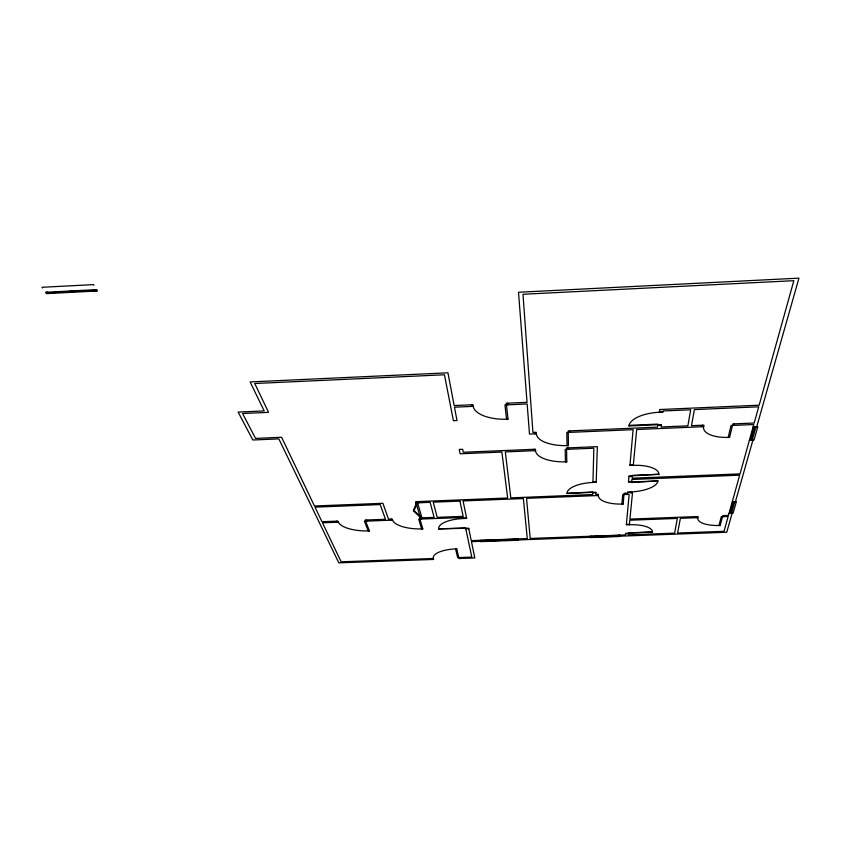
<?xml version="1.0" encoding="UTF-8"?>
<svg xmlns="http://www.w3.org/2000/svg" width="841" height="841" viewBox="0 0 841 841"><rect width="100%" height="100%" fill="white"/><g stroke="black" fill="none" stroke-linecap="round" stroke-linejoin="round"><path stroke-width="1.26" d="M590.256 536.253L590.224 537.588L619.806 536.505L619.912 535.16M590.971 537.052L590.992 536.432M592.937 482.471L593.851 448.221L565.184 449.409L565.446 461.856L566.792 461.804L566.54 447.938L597.352 446.655L596.206 482.335L592.916 482.471A25.724 9.735 -2.9 0 0 567.223 492.111L567.023 493.394L595.891 492.258L595.817 494.424L598.424 494.329L598.382 495.528A25.672 9.619 -3.4 0 0 619.901 504.085L623.181 504.043L624.064 493.32L627.491 493.183L627.596 492.038L630.834 491.911M591.707 537.021L591.728 536.4M597.099 495.58L597.142 494.371M618.366 536.043L618.408 535.423M619.102 536.011L619.155 535.391M629.005 425.956L629.383 424.358A28.962 12.11 -4.5 0 1 659.386 412.269L663.055 412.111L663.213 410.965L690.692 409.777L687.885 425.84L661.089 426.976L661.404 424.579L629.005 425.956L629.057 425.346L657.883 424.116L657.494 427.133L568.211 430.939L568.432 445.583L567.044 445.635L566.813 432.495L633.105 429.677L629.941 465.494L633.336 465.357M625.252 494.487L625.347 493.268M652.448 532.374L652.406 531.291A23.905 8.336 -3.2 0 0 629.383 524.742L629.825 520.211L677.331 518.424L674.608 533.141L628.406 534.844L628.595 532.847L652.511 531.954L625.578 533.373L625.431 534.95L530.208 538.461L526.529 498.335L598.382 495.528M659.386 412.269L659.733 409.525L759.16 405.194L793.841 280.684L523.007 294.266L532.921 432.442L536.253 432.306L536.348 433.788A31.979 13.424 -2.8 0 0 564.353 445.635L568.432 445.583M729.567 437.394L725.899 437.446A29.183 11.942 -5.9 0 1 703.644 426.671L703.949 425.157L691.491 425.683L694.382 409.609L758.708 406.813L754.198 423.012L732.879 423.917L729.567 437.394L728.159 437.446L731.06 425.504L753.778 424.537L740.027 473.882L632.106 478.193L632.369 475.344L658.913 474.282L629.015 475.995L628.469 482.114L657.988 480.936L631.696 482.492L631.98 479.475L739.67 475.176L728.474 515.386L722.797 515.607L720.148 525.478L718.939 525.52L721.263 516.763L728.159 516.5L724.038 531.312L677.594 533.026L680.401 518.308L697.83 517.646A24.894 8.757 -4.7 0 0 717.005 525.52L720.148 525.478M702.203 426.734L702.508 425.21M696.6 517.688L696.842 516.584M697.83 517.646L698.083 516.532L629.93 519.107L632.474 492.994L630.708 493.057L630.813 491.911A26.271 10.05 -3.6 0 0 657.578 482.271L657.988 480.936M733.951 425.378L734.319 423.853M723.733 516.668L724.038 515.554M729.683 513.241L732.91 501.72M750.088 440.274L753.82 426.934M730.776 512.642L733.699 502.277M751.349 439.507L754.692 427.649M731.554 513.168L734.813 501.646M752.211 440.19L755.985 426.85M732.175 513.147L726.74 532.258L619.828 536.19M735.444 501.625L752.916 440.158M756.711 426.818L798.95 278.15L518.508 292.258L527.034 402.334L506.261 403.249L508.006 419.207L506.555 419.27L504.957 404.952L527.16 403.964L529.494 434.082L536.348 433.788M438.813 529.325L438.708 528.064A27.017 9.682 -0.7 0 1 463.622 518.508L466.671 518.392L463.065 500.931L523.375 498.576L527.275 538.576L471.254 540.637L468.689 528.201L438.697 528.905L465.609 527.885L471.801 557.099L457.662 557.615L455.559 548.868L456.705 548.826L459.018 558.529L474.829 557.961L471.465 541.657L480.337 541.331M456.705 548.826L453.352 549.026A25.524 8.652 -0.6 0 0 433.388 558.487L341.141 561.809L322.492 522.808L338.439 522.198A27.48 9.966 0.9 0 0 365.919 530.944L369.441 530.902L365.141 520.064L385.462 519.286L380.206 504.589L315.007 507.134L321.977 521.714L337.945 521.105L338.439 522.198M48.116 292.836L70.423 291.68M72.557 291.575L94.928 290.418M508.006 419.207L503.738 419.27A33.325 14.707 -1.6 0 1 473.231 406.35L454.476 407.181L456.999 420.521L453.404 420.679L444.437 374.781L254.739 383.507L268.573 412.353L242.565 413.499L255.538 438.392L281.598 437.267L314.45 505.977L382.907 503.296L388.5 519.17L392.232 519.023L392.61 520.137A27.511 10.039 0.1 0 0 419.27 528.947L422.802 528.894L419.596 517.982L420.815 517.94L421.141 519.044M659.46 411.638L663.139 411.48M657.725 425.336L661.331 425.189M703.644 426.671L636.679 429.52L633.305 465.357A26.555 10.26 -3.7 0 1 658.808 473.451L658.839 474.797M753.094 426.965L757.783 426.765L753.978 440.116L749.384 440.306M753.715 427.312L755.88 427.228M753.61 427.691L755.775 427.606M750.288 439.549L752.411 439.465M750.193 439.917L752.306 439.822M566.792 461.804L562.818 461.856A31.106 12.71 -2.7 0 1 535.549 450.639L505.315 451.901L510.823 497.872L592.621 494.55L592.695 491.901L567.023 493.394M629.983 464.957L633.357 464.821M628.963 476.511L632.274 476.384M592.958 481.967L596.227 481.83M628.521 481.609L631.791 481.473M592.663 492.879L595.87 492.752M627.554 492.532L630.771 492.405M416.043 502.96L430.108 502.298L434.135 517.425L420.384 517.846M417.777 503.486L416.211 503.549L413.383 510.455L414.15 510.498L416.989 503.591L416.211 503.549L415.664 501.667L507.649 497.998L501.888 452.048L460.122 453.783L459.27 449.43L462.708 449.294L463.275 452.248L535.454 449.231L535.549 450.639M623.181 504.043L621.93 504.085L622.687 494.582L629.152 494.329L626.356 524.858L629.404 524.742M732.269 501.751L736.401 501.593L733.11 513.105L729.063 513.262M732.826 502.014L734.729 501.94M732.742 502.308L734.645 502.235M421.751 517.226L420.227 517.289L413.52 510.929L414.245 510.823L420.942 517.183L420.227 517.289L420.416 517.951M392.61 520.137L364.374 521.21L368.253 530.944L369.441 530.902M463.528 518.056L466.576 517.94M729.841 512.674L731.712 512.6M729.767 512.957L731.628 512.884M422.802 528.894L421.604 528.936L418.702 519.139L463.402 517.478L463.622 518.508M465.788 528.747L468.784 528.632M626.398 524.427L629.425 524.311M625.536 533.793L628.521 533.678M480.179 540.511L518.277 539.113M590.245 536.453L619.891 535.36M481.693 540.763L498.524 540.143M499.985 540.09L516.847 539.47M591.717 536.716L618.387 535.728M480.295 541.131L518.35 539.722M590.235 537.073L619.849 535.99M518.371 539.933L590.224 537.283M46.581 292.216L47.517 293.562M42.523 287.969L42.05 287.286L93.488 284.615L93.929 285.309M47.643 292.163L48.578 293.509M69.982 291.007L70.875 292.363M72.105 290.902L72.999 292.248M71.043 290.954L71.937 292.3M94.497 289.746L95.359 291.102M95.569 289.682L96.421 291.039M336.736 521.147L337.23 522.25M366.361 520.022L366.792 521.126M391.012 519.076L391.401 520.18M416.547 504.684L419.911 516.206M432.263 558.529L432.537 559.475M433.388 558.487L433.672 559.433L338.807 562.85L278.834 438.886L252.836 440.001L238.119 412.069L264.179 410.913L250.113 381.93L447.948 372.815L454.161 405.562L472.968 404.721L473.231 406.35M417.609 502.897L421.909 517.783M459.922 557.53L460.143 558.487M480.915 540.49L481.02 541.099M480.137 540.311L480.39 541.636L518.413 540.237L518.256 538.902M481.641 540.458L481.756 541.068M471.496 404.794L471.759 406.413M498.482 539.838L498.576 540.458M499.207 539.817L499.302 540.427M499.943 539.785L500.038 540.395M516.816 539.165L516.889 539.775M517.551 539.134L517.614 539.754M507.743 403.186L507.911 404.815M534.067 449.294L534.172 450.702M534.834 432.358L534.939 433.851M567.927 447.875L567.948 449.294M569.641 430.876L569.651 432.379M96.641 289.63L45.519 292.269L46.455 293.614L97.493 290.986L96.641 289.63M459.932 501.12L433.241 502.161L437.194 517.352L463.17 516.363L459.932 501.12"/></g></svg>
